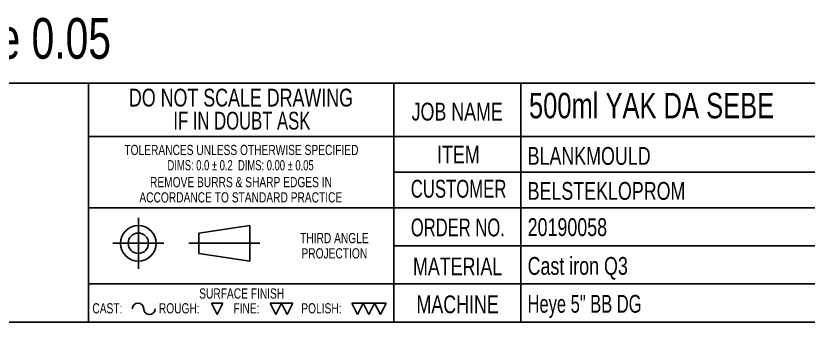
# Model space of a CAD drawing. Header units: millimetres. Extents: x 8 to 832, y 8 to 586.
# Drawn here: x 504.7 to 660.5, y 8 to 68.2 of the extents above; entities that cross this region are included whole.
import ezdxf

# ---------------------------------------------------------------- set-up
doc = ezdxf.new("R2010")
doc.units = ezdxf.units.MM
doc.layers.add('OUTLINE', color=7, linetype='Continuous', lineweight=25)
doc.layers.add('TEXT', color=2, linetype='Continuous')
doc.styles.add('SLDTEXTSTYLE0', font='TXT', dxfattribs={"width": 0.75})
doc.styles.add('SLDTEXTSTYLE2', font='TXT', dxfattribs={"width": 0.692308})
doc.styles.add('SLDTEXTSTYLE3', font='TXT', dxfattribs={"width": 0.702531})
doc.styles.add('SLDTEXTSTYLE4', font='TXT', dxfattribs={"width": 0.696874})
doc.styles.add('SLDTEXTSTYLE6', font='TXT', dxfattribs={"width": 0.7})
doc.styles.add('SLDTEXTSTYLE7', font='TXT', dxfattribs={"width": 0.691176})

# ---------------------------------------------------------------- blocks, each defined once
blk = doc.blocks.new('SW_NOTE_0')
at = {"layer": 'TEXT', "color": 0, "char_height": 3.5, "attachment_point": 2}
for s, insert, style in [('DO NOT SCALE DRAWING', (28.71, 4.5), 'SLDTEXTSTYLE0'), ('IF IN DOUBT ASK', (28.89, -0.03), 'SLDTEXTSTYLE6')]:
    blk.add_mtext(s, dxfattribs=dict(at, insert=insert, style=style))
blk = doc.blocks.new('SW_NOTE_0_1')
at = {"layer": 'TEXT', "color": 0, "char_height": 2, "attachment_point": 2}
for s, insert, style in [('TOLERANCES UNLESS OTHERWISE SPECIFIED', (27.09, 2.57), 'SLDTEXTSTYLE0'), ('DIMS: 0.0 ± 0.2  DIMS: 0.00 ± 0.05', (26.93, -0.43), 'SLDTEXTSTYLE7')]:
    blk.add_mtext(s, dxfattribs=dict(at, insert=insert, style=style))
blk = doc.blocks.new('SW_NOTE_0_2')
at = {"layer": 'TEXT', "color": 0, "char_height": 2, "attachment_point": 2, "style": 'SLDTEXTSTYLE0'}
for s, insert in [('REMOVE BURRS & SHARP EDGES IN', (21.78, 2.57)), ('ACCORDANCE TO STANDARD PRACTICE', (21.75, -0.43))]:
    blk.add_mtext(s, dxfattribs=dict(at, insert=insert))
blk = doc.blocks.new('SW_NOTE_0_3')
at = {"layer": 'TEXT', "color": 0, "char_height": 2, "attachment_point": 2, "style": 'SLDTEXTSTYLE0'}
for s, insert in [('THIRD ANGLE', (8.34, 2.57)), ('PROJECTION', (8.33, -0.43))]:
    blk.add_mtext(s, dxfattribs=dict(at, insert=insert))

msp = doc.modelspace()

# ---------------------------------------------------------------- linework, layer by layer
at = {"layer": 'OUTLINE'}
for p, q in [((832, 55), (429, 55)), ((519, 55), (519, 8)), ((579, 55), (579, 8)), ((604, 55), (604, 8)), ((579, 44.5), (519, 44.5)), ((732, 44.5), (579, 44.5)), ((579, 37.5), (732, 37.5)), ((519, 30.5), (832, 30.5)), ((528.77569, 18.5), (528.77569, 28.5)), ((540.67455, 25.5), (550.67455, 27)), ((550.67455, 27), (550.67455, 20)), ((540.67455, 21.5), (540.67455, 25.5)), ((523.77569, 23.5), (533.77569, 23.5)), ((538.67455, 23.5), (552.67455, 23.5)), ((579, 23), (732, 23)), ((550.67455, 20), (540.67455, 21.5)), ((732, 15.5), (519, 15.5)), ((545.41865, 11.75), (543.16865, 11.75)), ((543.16865, 11.75), (544.29365, 9.5)), ((544.29365, 9.5), (545.41865, 11.75)), ((556.93161, 11.75), (554.68161, 11.75)), ((554.68161, 11.75), (555.80661, 9.5)), ((555.80661, 9.5), (556.93161, 11.75)), ((559.18161, 11.75), (556.93161, 11.75)), ((556.93161, 11.75), (558.05661, 9.5)), ((558.05661, 9.5), (559.18161, 11.75)), ((573, 11.75), (570.75, 11.75)), ((570.75, 11.75), (571.875, 9.5)), ((571.875, 9.5), (573, 11.75)), ((575.25, 11.75), (573, 11.75)), ((573, 11.75), (574.125, 9.5)), ((574.125, 9.5), (575.25, 11.75)), ((577.5, 11.75), (575.25, 11.75)), ((575.25, 11.75), (576.375, 9.5)), ((576.375, 9.5), (577.5, 11.75)), ((832, 8), (8, 8))]:
    msp.add_line(p, q, dxfattribs=at)
for radius in [3.5, 2]:
    msp.add_circle((528.77569, 23.5), radius, dxfattribs=at)
for centre, start, end in [((528.70836, 10.625), 0, 180), ((530.95836, 10.625), 180, 0)]:
    msp.add_arc(centre, 1.125, start, end, dxfattribs=at)

# ---------------------------------------------------------------- block references
at = {"layer": 'TEXT'}
for name, p in [('SW_NOTE_0', (520.24686, 49.38226)), ('SW_NOTE_0_1', (521.95589, 40.27512)), ('SW_NOTE_0_2', (527.1795, 33.95369)), ('SW_NOTE_0_3', (558.98886, 22.95369))]:
    msp.add_blockref(name, p, dxfattribs=at)

# ---------------------------------------------------------------- texts
for s, insert, char_height, attachment_point, style in [('Half & half tolerance 0.05', (433.30389, 67.77849), 8, 1, 'SLDTEXTSTYLE0'), ('500ml YAK DA SEBE', (605.59608, 53.07133), 5, 1, 'SLDTEXTSTYLE0'), ('JOB NAME', (591.48697, 51.1278), 3.5, 2, 'SLDTEXTSTYLE0'), ('ITEM', (591.71908, 42.70142), 3.5, 2, 'SLDTEXTSTYLE0'), ('BLANKMOULD', (605.33565, 42.42156), 3.5, 1, 'SLDTEXTSTYLE0'), ('CUSTOMER', (591.75551, 35.97385), 3.5, 2, 'SLDTEXTSTYLE3'), ('BELSTEKLOPROM', (605.33565, 35.54554), 3.5, 1, 'SLDTEXTSTYLE0'), ('ORDER NO.', (591.60764, 28.37055), 3.5, 2, 'SLDTEXTSTYLE4'), ('20190058', (605.33565, 28.42402), 3.5, 1, 'SLDTEXTSTYLE0'), ('MATERIAL', (591.57082, 20.7035), 3.5, 2, 'SLDTEXTSTYLE0'), ('Cast iron Q3', (605.32857, 20.80281), 3.5, 1, 'SLDTEXTSTYLE0'), ('SURFACE FINISH', (549.10103, 14.63617), 2, 2, 'SLDTEXTSTYLE0'), ('MACHINE', (591.56839, 13.25379), 3.5, 2, 'SLDTEXTSTYLE0'), ('Heye 5" BB DG', (605.32857, 13.35309), 3.5, 1, 'SLDTEXTSTYLE2'), ('CAST:', (519.74145, 11.71938), 2, 1, 'SLDTEXTSTYLE0'), ('ROUGH:', (532.81775, 11.71938), 2, 1, 'SLDTEXTSTYLE0'), ('FINE:', (547.4722, 11.71938), 2, 1, 'SLDTEXTSTYLE0'), ('POLISH:', (560.82446, 11.71938), 2, 1, 'SLDTEXTSTYLE0')]:
    msp.add_mtext(s, dxfattribs=dict(at, insert=insert, char_height=char_height, attachment_point=attachment_point, style=style))

doc.saveas('drawing.dxf')
